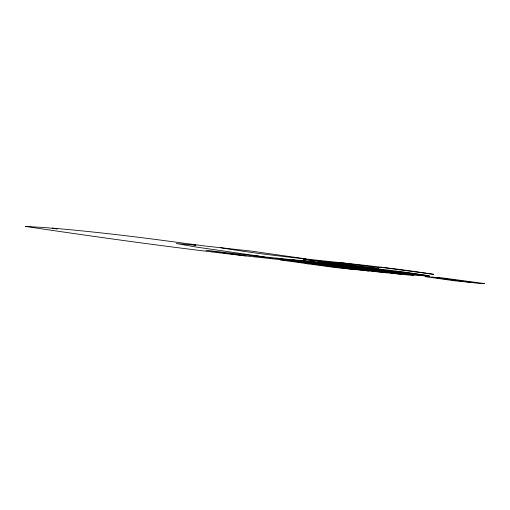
<?xml version="1.0" encoding="UTF-8"?>
<svg xmlns="http://www.w3.org/2000/svg" width="510" height="510" viewBox="0 0 510 510"><rect width="100%" height="100%" fill="white"/><g stroke="black" fill="none" stroke-linecap="round" stroke-linejoin="round"><path stroke-width="0.76" d="M275.993 258.213L305.898 262.344L354.966 267.036L414.177 275.107L429.713 276.12L427.935 275.636C388.964 269.159 349.579 266.29 310.405 261.541L254.305 255.892L206.008 250.257L245.495 255.899L281.322 259.756L254.305 255.892M253.547 255.784L262.605 256.657M374.142 269.669L403.595 272.365L428.68 275.846M368.666 267.782L378.35 268.662L347.571 264.505L320.127 261.942L351.167 266.15M298.745 260.508L310.59 261.649M297.999 260.559L302.895 261.031M309.729 261.694L314.625 262.166M303.099 261.26L308.002 261.738M308.461 261.706L319.725 262.867M308.206 261.962L313.102 262.44M313.312 262.669L318.208 263.141M320.713 263.396L329.932 264.269M318.412 263.37L323.308 263.842M330.142 264.499L335.038 264.97M323.888 263.963L335.733 265.111M308.346 263.842L280.27 259.934L362.247 268.343L413.553 275.553L333.999 267.425L306.975 263.695L356.471 268.674L386.172 272.767M358.422 268.936L373.422 270.402M474.37 282.808L454.429 280.78L425.181 276.643L442.144 277.867L484.5 283.56L480.165 283.579L432.11 277.147M280.761 259.673L304.362 262.134M347.884 266.858L374.359 270.536L390.787 272.219M306.064 258.889L251.455 251.13L205.371 246.049L182.695 243.053C139.294 237.156 95.791 231.82 52.154 228.123L57.228 228.85L46.231 227.638L25.5 226.421C98.653 237.367 171.991 247.497 245.495 255.899M331.411 262.994L303.386 259.322L334.082 262.695L340.846 262.707L378.866 267.718L382.003 267.45L433.64 274.335C362.89 263.039 291.153 259.635 220.518 247.688M334.898 263.313L364.006 267.265M359.276 266.832L426.519 276.082M327.707 263.944L339.099 265.519L309.519 261.464M304.54 260.98L333.833 265.009M313.873 262.306L324.079 263.708M302.016 260.82L327.159 264.282M297.598 260.304L326.999 264.346M292.134 259.775L321.969 263.861M330.046 265.028L356.471 268.674M368.679 270.988L312.604 263.243M296.329 261.573L352.595 269.344M374.359 270.536L401.803 274.354M264.18 256.881L196.063 247.025L176.294 243.544L196.006 245.253L190.931 244.264M347.087 265.812L354.507 266.991"/></g></svg>
